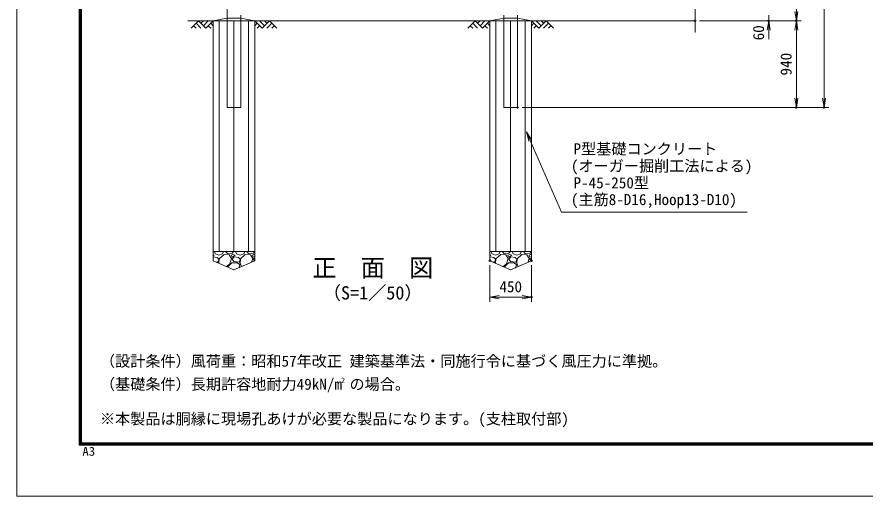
# Model space of a CAD drawing. Units: millimetres at full size. Extents: x -10500 to 10500, y -7425 to 7425.
# Drawn here: x -10500 to -1303, y -7425 to -2233 of the extents above; entities that cross this region are included whole.
import ezdxf
from ezdxf.enums import TextEntityAlignment as Align

# ---------------------------------------------------------------- set-up
doc = ezdxf.new("R2010")
doc.units = ezdxf.units.MM
doc.header["$LTSCALE"] = 30
doc.header["$PDMODE"] = 32
doc.header["$PDSIZE"] = 15
doc.linetypes.add('USER1', pattern=[50.8, 31.75, -6.35, 6.35, -6.35])
for name, color, linetype, lineweight in [('0-0_D-STR-TXT', 7, 'Continuous', 13), ('0-1_D-STR-DIM', 7, 'Continuous', 13), ('0-2_D-BMK', 2, 'USER1', 13), ('0-4_D-STR4', 7, 'Continuous', 18), ('0-5_D-BGD', 7, 'Continuous', 18), ('0-6_D-DCR-HCH', 7, 'Continuous', 13), ('0-7_D-STR1', 1, 'Continuous', 18), ('0-8_0', 7, 'Continuous', 18), ('0-A_D-TTL-TXT', 7, 'Continuous', 13), ('0-C_D-TTL', 7, 'Continuous', 18)]:
    doc.layers.add(name, color=color, linetype=linetype, lineweight=lineweight)
doc.layers.add('0-9_Defpoints', color=253, linetype='Continuous')
doc.styles.add('ＭＳ ゴシック', font='')
doc.styles.get('ＭＳ ゴシック').set_extended_font_data('MS Gothic')

# ---------------------------------------------------------------- blocks, each defined once
blk = doc.blocks.new('_Open')
at = {"layer": '0-8_0'}
blk.add_line((-30, 5), (0, 0), dxfattribs=at)
blk.add_lwpolyline([(-30, -5), (0, 0), (-30, 0)], dxfattribs=at)

msp = doc.modelspace()

# ---------------------------------------------------------------- linework, layer by layer
at = {"layer": '0-0_D-STR-TXT'}
msp.add_lwpolyline([(-2581.8, -4349.25), (-4595.53, -4349.25), (-4973.44, -3480.74)], dxfattribs=at)
at = {"layer": '0-1_D-STR-DIM'}
for p, q in [((-2046.86, 5785.7), (-2046.86, -2274.3)), ((-1746.86, 5785.7), (-1746.86, -3214.3)), ((-3146.86, -2401.89), (-3146.86, -1239.95)), ((-3096.86, -2274.3), (-1996.86, -2274.3)), ((-3096.86, -2274.3), (-2296.86, -2274.3)), ((-3096.86, -2274.3), (-1996.86, -2274.3)), ((-2346.86, -2214.3), (-2346.86, -2274.3)), ((-2046.86, -2274.3), (-2046.86, -3214.3)), ((-2346.86, -2374.3), (-2346.86, -2474.3)), ((-5021.86, -3214.3), (-1996.86, -3214.3)), ((-5021.86, -3214.3), (-1696.86, -3214.3)), ((-5371.86, -4924.3), (-5371.86, -5319.64)), ((-4921.86, -4924.3), (-4921.86, -5319.64)), ((-5371.86, -5269.64), (-4921.86, -5269.64))]:
    msp.add_line(p, q, dxfattribs=at)
at = {"layer": '0-2_D-BMK'}
for p, q in [((-8146.86, -3274.3), (-8146.86, 5845.7)), ((-5146.86, -3274.3), (-5146.86, 5845.7))]:
    msp.add_line(p, q, dxfattribs=at)
at = {"layer": '0-4_D-STR4'}
for p, q in [((-8305.96, -2274.3), (-8305.96, -4774.3)), ((-8146.86, -2274.3), (-8146.86, -4774.3)), ((-7987.76, -2274.3), (-7987.76, -4774.3)), ((-7921.86, -4874.3), (-7921.86, -2274.3)), ((-5305.96, -2274.3), (-5305.96, -4774.3)), ((-5146.86, -2274.3), (-5146.86, -4774.3)), ((-4987.76, -2274.3), (-4987.76, -4774.3)), ((-4921.86, -4874.3), (-4921.86, -2274.3)), ((-8371.86, -4874.3), (-8146.86, -4974.3)), ((-8146.86, -4974.3), (-7921.86, -4874.3)), ((-5371.86, -4874.3), (-5146.86, -4974.3)), ((-5146.86, -4974.3), (-4921.86, -4874.3))]:
    msp.add_line(p, q, dxfattribs=at)
for points in [[(-8371.86, -4874.3), (-8371.86, -2274.3), (-8221.86, -2244.3), (-8071.86, -2244.3), (-7921.86, -2274.3)], [(-5371.86, -4874.3), (-5371.86, -2274.3), (-5221.86, -2244.3), (-5071.86, -2244.3), (-4921.86, -2274.3)]]:
    msp.add_lwpolyline(points, dxfattribs=at)
at = {"layer": '0-5_D-BGD'}
for p, q in [((-3146.86, -2274.3), (-8646.86, -2274.3)), ((-7921.86, -4774.3), (-8371.86, -4774.3)), ((-4921.86, -4774.3), (-5371.86, -4774.3))]:
    msp.add_line(p, q, dxfattribs=at)
at = {"layer": '0-6_D-DCR-HCH'}
for p, q in [((-8531.49, -2274.3), (-8611.31, -2354.11)), ((-8531.49, -2274.3), (-8451.68, -2354.11)), ((-8504.89, -2300.9), (-8478.28, -2274.3)), ((-8478.28, -2327.51), (-8425.07, -2274.3)), ((-8451.68, -2354.11), (-8371.86, -2274.3)), ((-7842.04, -2354.11), (-7921.86, -2274.3)), ((-7815.43, -2327.51), (-7868.65, -2274.3)), ((-7762.22, -2274.3), (-7842.04, -2354.11)), ((-7788.69, -2301.04), (-7815.43, -2274.3)), ((-7762.22, -2274.3), (-7682.4, -2354.11)), ((-5531.49, -2274.3), (-5611.31, -2354.11)), ((-5531.49, -2274.3), (-5451.68, -2354.11)), ((-5504.89, -2300.9), (-5478.28, -2274.3)), ((-5478.28, -2327.51), (-5425.07, -2274.3)), ((-5451.68, -2354.11), (-5371.86, -2274.3)), ((-4842.04, -2354.11), (-4921.86, -2274.3)), ((-4815.43, -2327.51), (-4868.65, -2274.3)), ((-4762.22, -2274.3), (-4842.04, -2354.11)), ((-4788.69, -2301.04), (-4815.43, -2274.3)), ((-4762.22, -2274.3), (-4682.4, -2354.11)), ((-8584.71, -2327.51), (-8557.98, -2354.11)), ((-8558.1, -2300.9), (-8504.64, -2354.11)), ((-8425.07, -2327.51), (-8398.34, -2354.11)), ((-8398.46, -2300.9), (-8371.86, -2327.39)), ((-7895.25, -2300.9), (-7921.86, -2327.39)), ((-7868.65, -2327.51), (-7895.37, -2354.11)), ((-7735.62, -2300.9), (-7789.07, -2354.11)), ((-7709.01, -2327.51), (-7735.74, -2354.11)), ((-5584.71, -2327.51), (-5557.98, -2354.11)), ((-5558.1, -2300.9), (-5504.64, -2354.11)), ((-5425.07, -2327.51), (-5398.34, -2354.11)), ((-5398.46, -2300.9), (-5371.86, -2327.39)), ((-4895.25, -2300.9), (-4921.86, -2327.39)), ((-4868.65, -2327.51), (-4895.37, -2354.11)), ((-4735.62, -2300.9), (-4789.07, -2354.11)), ((-4709.01, -2327.51), (-4735.74, -2354.11)), ((-8360.26, -4774.3), (-8348.45, -4801.85)), ((-8270.25, -4801.85), (-8260.4, -4774.3)), ((-8217.35, -4797.25), (-8238.39, -4774.3)), ((-8147.93, -4774.3), (-8164.45, -4792.65)), ((-8130.26, -4774.3), (-8118.45, -4801.85)), ((-8040.25, -4801.85), (-8030.4, -4774.3)), ((-7987.35, -4797.25), (-8008.39, -4774.3)), ((-7921.86, -4778.66), (-7934.45, -4792.65)), ((-5360.26, -4774.3), (-5348.45, -4801.85)), ((-5270.25, -4801.85), (-5260.4, -4774.3)), ((-5217.35, -4797.25), (-5238.39, -4774.3)), ((-5147.93, -4774.3), (-5164.45, -4792.65)), ((-5130.26, -4774.3), (-5118.45, -4801.85)), ((-5040.25, -4801.85), (-5030.4, -4774.3)), ((-4987.35, -4797.25), (-5008.39, -4774.3)), ((-4921.86, -4778.66), (-4934.45, -4792.65)), ((-8362.25, -4815.65), (-8371.86, -4812.45)), ((-8371.86, -4821.42), (-8362.25, -4815.65)), ((-8327.75, -4840.95), (-8371.86, -4834.33)), ((-8348.45, -4801.85), (-8309.35, -4813.35)), ((-8309.35, -4857.05), (-8327.75, -4840.95)), ((-8320.85, -4891.55), (-8309.35, -4870.85)), ((-8309.35, -4813.35), (-8270.25, -4801.85)), ((-8309.35, -4870.85), (-8309.35, -4857.05)), ((-8307.05, -4854.75), (-8309.3, -4902.1)), ((-8254.15, -4806.45), (-8307.05, -4854.75)), ((-8198.95, -4811.05), (-8254.15, -4806.45)), ((-8164.45, -4792.65), (-8217.35, -4797.25)), ((-8173.65, -4852.45), (-8198.95, -4811.05)), ((-8192.05, -4909.95), (-8173.65, -4852.45)), ((-8159.85, -4806.45), (-8175.95, -4813.35)), ((-8175.95, -4813.35), (-8166.75, -4836.35)), ((-8166.75, -4836.35), (-8132.25, -4815.65)), ((-8143.75, -4834.05), (-8166.75, -4857.05)), ((-8166.75, -4857.05), (-8148.35, -4884.65)), ((-8132.25, -4815.65), (-8159.85, -4806.45)), ((-8097.75, -4840.95), (-8143.75, -4834.05)), ((-8118.45, -4801.85), (-8079.35, -4813.35)), ((-8079.35, -4857.05), (-8097.75, -4840.95)), ((-8090.85, -4891.55), (-8079.35, -4870.85)), ((-8079.35, -4813.35), (-8040.25, -4801.85)), ((-8077.05, -4854.75), (-8079.35, -4903.05)), ((-8079.35, -4870.85), (-8079.35, -4857.05)), ((-7934.45, -4792.65), (-7987.35, -4797.25)), ((-7943.65, -4852.45), (-7968.95, -4811.05)), ((-7955.41, -4889.21), (-7943.65, -4852.45)), ((-7929.85, -4806.45), (-7945.95, -4813.35)), ((-7945.95, -4813.35), (-7936.75, -4836.35)), ((-7936.75, -4836.35), (-7921.86, -4827.42)), ((-7921.86, -4842.16), (-7936.75, -4857.05)), ((-7936.75, -4857.05), (-7924.47, -4875.46)), ((-7921.86, -4809.11), (-7929.85, -4806.45)), ((-5362.25, -4815.65), (-5371.86, -4812.45)), ((-5371.86, -4821.42), (-5362.25, -4815.65)), ((-5327.75, -4840.95), (-5371.86, -4834.33)), ((-5348.45, -4801.85), (-5309.35, -4813.35)), ((-5309.35, -4857.05), (-5327.75, -4840.95)), ((-5320.85, -4891.55), (-5309.35, -4870.85)), ((-5309.35, -4813.35), (-5270.25, -4801.85)), ((-5309.35, -4870.85), (-5309.35, -4857.05)), ((-5307.05, -4854.75), (-5309.3, -4902.1)), ((-5254.15, -4806.45), (-5307.05, -4854.75)), ((-5198.95, -4811.05), (-5254.15, -4806.45)), ((-5164.45, -4792.65), (-5217.35, -4797.25)), ((-5173.65, -4852.45), (-5198.95, -4811.05)), ((-5192.05, -4909.95), (-5173.65, -4852.45)), ((-5159.85, -4806.45), (-5175.95, -4813.35)), ((-5175.95, -4813.35), (-5166.75, -4836.35)), ((-5166.75, -4836.35), (-5132.25, -4815.65)), ((-5143.75, -4834.05), (-5166.75, -4857.05)), ((-5166.75, -4857.05), (-5148.35, -4884.65)), ((-5132.25, -4815.65), (-5159.85, -4806.45)), ((-5097.75, -4840.95), (-5143.75, -4834.05)), ((-5118.45, -4801.85), (-5079.35, -4813.35)), ((-5079.35, -4857.05), (-5097.75, -4840.95)), ((-5090.85, -4891.55), (-5079.35, -4870.85)), ((-5079.35, -4813.35), (-5040.25, -4801.85)), ((-5077.05, -4854.75), (-5079.35, -4903.05)), ((-5079.35, -4870.85), (-5079.35, -4857.05)), ((-5024.15, -4806.45), (-5077.05, -4854.75)), ((-4968.95, -4811.05), (-5024.15, -4806.45)), ((-4934.45, -4792.65), (-4987.35, -4797.25)), ((-4943.65, -4852.45), (-4968.95, -4811.05)), ((-4955.41, -4889.21), (-4943.65, -4852.45)), ((-4929.85, -4806.45), (-4945.95, -4813.35)), ((-4945.95, -4813.35), (-4936.75, -4836.35)), ((-4936.75, -4836.35), (-4921.86, -4827.42)), ((-4921.86, -4842.16), (-4936.75, -4857.05)), ((-4936.75, -4857.05), (-4924.47, -4875.46)), ((-4921.86, -4809.11), (-4929.85, -4806.45)), ((-8337.54, -4889.55), (-8320.85, -4891.55)), ((-8228.41, -4938.05), (-8192.05, -4909.95)), ((-8212.75, -4942.15), (-8171.35, -4896.15)), ((-8210.49, -4946.01), (-8212.75, -4942.15)), ((-8148.35, -4884.65), (-8090.85, -4891.55)), ((-8090.85, -4949.05), (-8095.26, -4951.37)), ((-8081.65, -4916.85), (-8090.85, -4949.05)), ((-8079.35, -4903.05), (-8064.72, -4937.79)), ((-5337.54, -4889.55), (-5320.85, -4891.55)), ((-5228.41, -4938.05), (-5192.05, -4909.95)), ((-5212.75, -4942.15), (-5171.35, -4896.15)), ((-5210.49, -4946.01), (-5212.75, -4942.15)), ((-5171.35, -4896.15), (-5111.55, -4896.15)), ((-5148.35, -4884.65), (-5090.85, -4891.55)), ((-5111.55, -4896.15), (-5081.65, -4916.85)), ((-5090.85, -4949.05), (-5095.26, -4951.37)), ((-5081.65, -4916.85), (-5090.85, -4949.05)), ((-5079.35, -4903.05), (-5064.72, -4937.79)), ((-8145.79, -4973.82), (-8148.4, -4973.61)), ((-5145.79, -4973.82), (-5148.4, -4973.61))]:
    msp.add_line(p, q, dxfattribs=at)
for points in [[(-7968.95, -4811.05), (-8024.15, -4806.45), (-8077.05, -4854.75)], [(-8171.35, -4896.15), (-8111.55, -4896.15), (-8081.65, -4916.85)]]:
    msp.add_lwpolyline(points, dxfattribs=at)
at = {"layer": '0-7_D-STR1'}
for p, q in [((-5221.86, -2214.3), (-5221.86, -3214.3)), ((-5071.86, -3214.3), (-5071.86, -2214.3)), ((-5221.86, -3214.3), (-5071.86, -3214.3))]:
    msp.add_line(p, q, dxfattribs=at)
msp.add_lwpolyline([(-8221.86, 5785.7), (-8221.86, -3214.3), (-8071.86, -3214.3), (-8071.86, -2214.3)], dxfattribs=at)
at = {"layer": '0-9_Defpoints'}
for p in [(-3146.86, -2274.3), (-2346.86, -2274.3), (-2046.86, -2274.3), (-5071.86, -3214.3), (-2046.86, -3214.3), (-1746.86, -3214.3), (-5371.86, -4874.3), (-4921.86, -4874.3), (-4921.86, -5269.64)]:
    msp.add_point(p, dxfattribs=at)
at = {"layer": '0-C_D-TTL', "color": 2}
msp.add_lwpolyline([(-10500, 7425), (10500, 7425), (10500, -7425), (-10500, -7425)], close=True, dxfattribs=at)
at = {"layer": '0-C_D-TTL'}
for points in [[(-9825, 6875), (9825, 6875), (9825, -6875), (-9825, -6875)], [(-9818.75, 6868.75), (9818.75, 6868.75), (9818.75, -6868.75), (-9818.75, -6868.75)], [(-9812.5, 6862.5), (9812.5, 6862.5), (9812.5, -6862.5), (-9812.5, -6862.5)], [(-9806.25, 6856.25), (9806.25, 6856.25), (9806.25, -6856.25), (-9806.25, -6856.25)], [(-9800, 6850), (9800, 6850), (9800, -6850), (-9800, -6850)]]:
    msp.add_lwpolyline(points, close=True, dxfattribs=at)

# ---------------------------------------------------------------- block references
at = {"layer": '0-0_D-STR-TXT', "xscale": 3.333333, "yscale": 3.333333, "rotation": 113.51515}
msp.add_blockref('_Open', (-4974.24, -3478.91), dxfattribs=at)
at = {"layer": '0-1_D-STR-DIM', "xscale": 3.333333, "yscale": 3.333333}
for p, rotation in [((-2046.86, -2274.3), 270), ((-2346.86, -2274.3), 90), ((-2046.86, -2274.3), 90), ((-2046.86, -3214.3), 270), ((-1746.86, -3214.3), 270), ((-5371.86, -5269.64), 180)]:
    msp.add_blockref('_Open', p, dxfattribs=dict(at, rotation=rotation))
msp.add_blockref('_Open', (-4921.86, -5269.64), dxfattribs=at)

# ---------------------------------------------------------------- texts
at = {"layer": '0-0_D-STR-TXT', "style": 'ＭＳ ゴシック'}
for s, p in [('P型基礎コンクリート', (-4464.42, -3758.37)), ('(オーガー掘削工法による)', (-4492.97, -3943.92)), ('P-45-250型', (-4464.42, -4126.49)), ('(主筋8-D16,Hoop13-D10)', (-4492.97, -4307.96))]:
    msp.add_text(s, height=120.3, dxfattribs=at).set_placement(p, align=Align.BOTTOM_LEFT)
at = {"layer": '0-1_D-STR-DIM', "style": 'ＭＳ ゴシック'}
for s, p in [('60', (-2361.55, -2486.44)), ('940', (-2063.73, -2867.14))]:
    msp.add_text(s, height=120.3, rotation=90, dxfattribs=at).set_placement(p, align=Align.BOTTOM_LEFT)
msp.add_text('450', height=120.3, dxfattribs=at).set_placement((-5268.11, -5252.77), align=Align.BOTTOM_LEFT)
at = {"layer": '0-A_D-TTL-TXT', "style": 'ＭＳ ゴシック'}
for s, height, p in [('正\u3000面\u3000図', 192.4, (-7296.61, -5105.33)), ('（S=1／50）', 144.3, (-7182.9, -5338.32)), ('（設計条件）風荷重：昭和57年改正 建築基準法・同施行令に基づく風圧力に準拠。', 120.3, (-9600, -6059.01)), ('（基礎条件）長期許容地耐力49kN/m の場合。', 120.3, (-9600, -6309.01)), ('2', 60.04, (-6986.32, -6219.48)), ('※本製品は胴縁に現場孔あけが必要な製品になります。(支柱取付部)', 120.3, (-9600, -6684.01))]:
    msp.add_text(s, height=height, dxfattribs=at).set_placement(p, align=Align.BOTTOM_LEFT)
at = {"layer": '0-C_D-TTL', "style": 'ＭＳ ゴシック', "width": 1.05}
msp.add_text('A3', height=96.11, dxfattribs=at).set_placement((-9790.22, -7017.03), align=Align.BOTTOM_LEFT)

doc.saveas('drawing.dxf')
